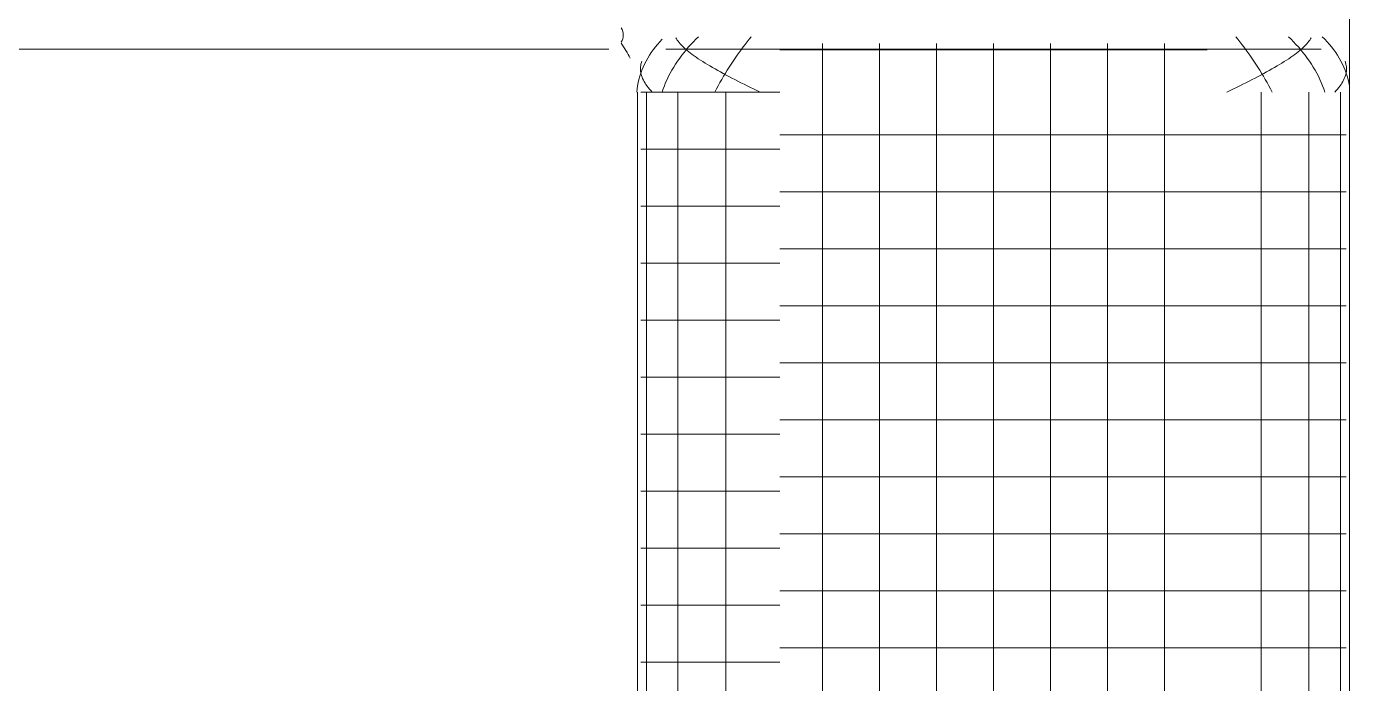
# Model space of a CAD drawing. Header units: millimetres. Extents: x 586.5 to 618.3, y 239.1 to 272.6.
# Drawn here: x 593.457 to 593.9215, y 243.8779 to 244.1084 of the extents above; entities that cross this region are included whole.
import ezdxf

# ---------------------------------------------------------------- set-up
doc = ezdxf.new("R2010")
doc.units = ezdxf.units.MM
doc.header["$LTSCALE"] = 75
doc.layers.add('A Arquitetura LRZ', color=252, linetype='Continuous', lineweight=9)
doc.layers.add('A Mobiliário LRZ', color=253, linetype='Continuous', lineweight=9)

msp = doc.modelspace()

# ---------------------------------------------------------------- linework, layer by layer
at = {"layer": 'A Arquitetura LRZ'}
msp.add_line((593.9215434448688, 249.2604037126669), (593.9215434448688, 240.1799037126669), dxfattribs=at)
at = {"layer": 'A Mobiliário LRZ'}
for p, q in [((593.6849990887002, 244.1044822552312), (593.6852432503108, 244.1040668397037)), ((593.6852432503108, 244.1040668397037), (593.6855217109735, 244.1036447138489)), ((593.6929571650812, 244.1047602466545), (593.6920726660449, 244.103916842957)), ((593.7115039723204, 244.1047602466545), (593.7108122108225, 244.103916842957)), ((593.8822746789151, 244.103916842957), (593.8815829174172, 244.1047602466545)), ((593.9010142236928, 244.103916842957), (593.9001297246564, 244.1047602466545)), ((593.9078436394268, 244.1040668397037), (593.9075651787641, 244.1036447138489)), ((593.9080878010374, 244.1044822552312), (593.9078436394268, 244.1040668397037)), ((593.9128361966406, 244.103916842957), (593.9119665754009, 244.1047602466545)), ((593.0515434448688, 244.1004037126669), (593.6465434448688, 244.1004037126669)), ((593.6465434448688, 244.1004037126669), (593.6471432848816, 244.1004037126669)), ((593.6471432848816, 244.1004037126669), (593.6477421652784, 244.1004037126669)), ((593.6477421652784, 244.1004037126669), (593.6483391279781, 244.1004037126669)), ((593.6483391279781, 244.1004037126669), (593.6489332179681, 244.1004037126669)), ((593.6489332179681, 244.1004037126669), (593.6495234848308, 244.1004037126669)), ((593.6495234848308, 244.1004037126669), (593.6501089842652, 244.1004037126669)), ((593.6501089842652, 244.1004037126669), (593.6506887795972, 244.1004037126669)), ((593.6506887795972, 244.1004037126669), (593.6512619432781, 244.1004037126669)), ((593.6512619432781, 244.1004037126669), (593.6518275583679, 244.1004037126669)), ((593.6518275583679, 244.1004037126669), (593.6523847200034, 244.1004037126669)), ((593.6523847200034, 244.1004037126669), (593.6529325368448, 244.1004037126669)), ((593.6529325368448, 244.1004037126669), (593.653470132502, 244.1004037126669)), ((593.653470132502, 244.1004037126669), (593.6539966469364, 244.1004037126669)), ((593.6539966469364, 244.1004037126669), (593.6545112378376, 244.1004037126669)), ((593.6545112378376, 244.1004037126669), (593.6550130819697, 244.1004037126669)), ((593.6550130819697, 244.1004037126669), (593.6555013764893, 244.1004037126669)), ((593.6555013764893, 244.1004037126669), (593.6559753402291, 244.1004037126669)), ((593.6559753402291, 244.1004037126669), (593.6564342149484, 244.1004037126669)), ((593.6564342149484, 244.1004037126669), (593.6568772665455, 244.1004037126669)), ((593.6568772665455, 244.1004037126669), (593.6573037862323, 244.1004037126669)), ((593.6573037862323, 244.1004037126669), (593.6577130916684, 244.1004037126669)), ((593.6577130916684, 244.1004037126669), (593.6581045280523, 244.1004037126669)), ((593.6581045280523, 244.1004037126669), (593.6584774691694, 244.1004037126669)), ((593.6584774691694, 244.1004037126669), (593.6588313183934, 244.1004037126669)), ((593.6588313183934, 244.1004037126669), (593.659165509641, 244.1004037126669)), ((593.659165509641, 244.1004037126669), (593.6594795082774, 244.1004037126669)), ((593.6594795082774, 244.1004037126669), (593.6597728119721, 244.1004037126669)), ((593.6597728119721, 244.1004037126669), (593.6600449515015, 244.1004037126669)), ((593.6600449515015, 244.1004037126669), (593.6602954915004, 244.1004037126669)), ((593.6602954915004, 244.1004037126669), (593.6605240311583, 244.1004037126669)), ((593.6605240311583, 244.1004037126669), (593.6607302048606, 244.1004037126669)), ((593.6607302048606, 244.1004037126669), (593.6609136827732, 244.1004037126669)), ((593.6609136827732, 244.1004037126669), (593.6610741713706, 244.1004037126669)), ((593.6610741713706, 244.1004037126669), (593.6612114139053, 244.1004037126669)), ((593.6612114139053, 244.1004037126669), (593.6613251908186, 244.1004037126669)), ((593.6613251908186, 244.1004037126669), (593.6614153200917, 244.1004037126669)), ((593.6614153200917, 244.1004037126669), (593.6614816575369, 244.1004037126669)), ((593.6614816575369, 244.1004037126669), (593.6615240970284, 244.1004037126669)), ((593.6615240970284, 244.1004037126669), (593.6615425706723, 244.1004037126669)), ((593.6771031735083, 244.1002805747589), (593.676407134752, 244.0993126173826)), ((593.6778371036846, 244.1012263673585), (593.6771031735083, 244.1002805747589)), ((593.6786074040119, 244.1021485860614), (593.6778371036846, 244.1012263673585)), ((593.6794124850443, 244.1030458568703), (593.6786074040119, 244.1021485860614)), ((593.680250693097, 244.103916842957), (593.6794124850443, 244.1030458568703)), ((593.6815434448688, 244.1004037126669), (593.6815754406024, 244.1004037126669)), ((593.6815754406024, 244.1004037126669), (593.6816713766167, 244.1004037126669)), ((593.6816713766167, 244.1004037126669), (593.6818310994347, 244.1004037126669)), ((593.6818310994347, 244.1004037126669), (593.6820543535338, 244.1004037126669)), ((593.6820543535338, 244.1004037126669), (593.6823407817551, 244.1004037126669)), ((593.6823407817551, 244.1004037126669), (593.6826899258747, 244.1004037126669)), ((593.6826899258747, 244.1004037126669), (593.6831012273364, 244.1004037126669)), ((593.6831012273364, 244.1004037126669), (593.6835740281455, 244.1004037126669)), ((593.6835740281455, 244.1004037126669), (593.6841075719217, 244.1004037126669)), ((593.6841075719217, 244.1004037126669), (593.6847010051086, 244.1004037126669)), ((593.6847010051086, 244.1004037126669), (593.68535337834, 244.1004037126669)), ((593.68535337834, 244.1004037126669), (593.6860636479577, 244.1004037126669)), ((593.6855217109735, 244.1036447138489), (593.6858344182144, 244.1032160294422)), ((593.6858344182144, 244.1032160294422), (593.6861812713173, 244.102780940617)), ((593.6860636479577, 244.1004037126669), (593.6868306776817, 244.1004037126669)), ((593.6861812713173, 244.102780940617), (593.6865621213149, 244.1023396038096)), ((593.6865621213149, 244.1023396038096), (593.686976771059, 244.1018921777025)), ((593.6868306776817, 244.1004037126669), (593.6876532404283, 244.1004037126669)), ((593.686976771059, 244.1018921777025), (593.6874249753689, 244.1014388231679)), ((593.6874249753689, 244.1014388231679), (593.6879064412572, 244.1009797032094)), ((593.6876532404283, 244.1004037126669), (593.6885300202724, 244.1004037126669)), ((593.6886902478298, 244.1002805747589), (593.6878928172304, 244.0993126173826)), ((593.6879064412572, 244.1009797032094), (593.6884208282336, 244.1005149829034)), ((593.6884208282336, 244.1005149829034), (593.6889677486861, 244.1000448293404)), ((593.6885300202724, 244.1004037126669), (593.6894596145535, 244.1004037126669)), ((593.6895087819754, 244.1012263673585), (593.6886902478298, 244.1002805747589)), ((593.6889677486861, 244.1000448293404), (593.6895467683383, 244.0995694115638)), ((593.6894596145535, 244.1004037126669), (593.6904405361188, 244.1004037126669)), ((593.6903465981139, 244.1021485860614), (593.6895087819754, 244.1012263673585)), ((593.6895467683383, 244.0995694115638), (593.6901574067841, 244.0990889005103)), ((593.6912018489082, 244.1030458568703), (593.6903465981139, 244.1021485860614)), ((593.6904405361188, 244.1004037126669), (593.6914712157031, 244.1004037126669)), ((593.6920726660449, 244.103916842957), (593.6912018489082, 244.1030458568703)), ((593.6914712157031, 244.1004037126669), (593.6925500044392, 244.1004037126669)), ((593.6925500044392, 244.1004037126669), (593.6936751764949, 244.1004037126669)), ((593.6936751764949, 244.1004037126669), (593.6948449318352, 244.1004037126669)), ((593.6948449318352, 244.1004037126669), (593.6960573991008, 244.1004037126669)), ((593.6960573991008, 244.1004037126669), (593.6973106386031, 244.1004037126669)), ((593.6973106386031, 244.1004037126669), (593.6986026454259, 244.1004037126669)), ((593.6986026454259, 244.1004037126669), (593.699931352634, 244.1004037126669)), ((593.699931352634, 244.1004037126669), (593.7012946345795, 244.1004037126669)), ((593.7012946345795, 244.1004037126669), (593.7026903103018, 244.1004037126669)), ((593.7026903103018, 244.1004037126669), (593.7041161470178, 244.1004037126669)), ((593.7041161470178, 244.1004037126669), (593.7055698636925, 244.1004037126669)), ((593.7055698636925, 244.1004037126669), (593.7070491346898, 244.1004037126669)), ((593.7070491346898, 244.1004037126669), (593.7085515934913, 244.1004037126669)), ((593.7079888370627, 244.1002805747589), (593.7072771926884, 244.0993126173826)), ((593.7086998435486, 244.1012263673585), (593.7079888370627, 244.1002805747589)), ((593.7085515934913, 244.1004037126669), (593.7100748364835, 244.1004037126669)), ((593.7094085178751, 244.1021485860614), (593.7086998435486, 244.1012263673585)), ((593.7101131884328, 244.1030458568703), (593.7094085178751, 244.1021485860614)), ((593.7100748364835, 244.1004037126669), (593.7116164268027, 244.1004037126669)), ((593.7108122108225, 244.103916842957), (593.7101131884328, 244.1030458568703)), ((593.7116164268027, 244.1004037126669), (593.7131738982331, 244.1004037126669)), ((593.7131738982331, 244.1004037126669), (593.7147447591528, 244.1004037126669)), ((593.7147447591528, 244.1004037126669), (593.7163264965193, 244.1004037126669)), ((593.7163264965193, 244.1004037126669), (593.7179165798902, 244.1004037126669)), ((593.7179165798902, 244.1004037126669), (593.7195124654714, 244.1004037126669)), ((593.7195124654714, 244.1004037126669), (593.7211116001865, 244.1004037126669)), ((593.7211116001865, 244.1004037126669), (593.7215434448688, 244.1004037126669)), ((593.7215434448688, 244.1004037126669), (593.8715434448688, 244.1004037126669)), ((593.8715434448688, 244.1002805747589), (593.7215434448688, 244.1002805747589)), ((593.7365434448689, 244.1024540945734), (593.7365434448689, 244.0955974388276)), ((593.7565434448688, 244.1024540945734), (593.7565434448688, 244.0955974388276)), ((593.7765434448688, 244.1024540945734), (593.7765434448688, 244.0955974388276)), ((593.7965434448688, 244.1024540945734), (593.7965434448688, 244.0955974388276)), ((593.8165434448688, 244.1024540945734), (593.8165434448688, 244.0955974388276)), ((593.8365434448688, 244.1024540945734), (593.8365434448688, 244.0955974388276)), ((593.8565434448687, 244.1024540945734), (593.8565434448687, 244.0955974388276)), ((593.8715434448688, 244.1004037126669), (593.8731430182363, 244.1004037126669)), ((593.8731430182363, 244.1004037126669), (593.8747400326275, 244.1004037126669)), ((593.8747400326275, 244.1004037126669), (593.8763319331604, 244.1004037126669)), ((593.8763319331604, 244.1004037126669), (593.8779161731334, 244.1004037126669)), ((593.8779161731334, 244.1004037126669), (593.8794902181006, 244.1004037126669)), ((593.8794902181006, 244.1004037126669), (593.8810515499259, 244.1004037126669)), ((593.8810515499259, 244.1004037126669), (593.8825976708114, 244.1004037126669)), ((593.8829737013048, 244.1030458568703), (593.8822746789151, 244.103916842957)), ((593.8825976708114, 244.1004037126669), (593.8841261072935, 244.1004037126669)), ((593.8836783718625, 244.1021485860614), (593.8829737013048, 244.1030458568703)), ((593.884387046189, 244.1012263673585), (593.8836783718625, 244.1021485860614)), ((593.8841261072935, 244.1004037126669), (593.8856344141998, 244.1004037126669)), ((593.885098052675, 244.1002805747589), (593.884387046189, 244.1012263673585)), ((593.8858096970492, 244.0993126173826), (593.885098052675, 244.1002805747589)), ((593.8856344141998, 244.1004037126669), (593.8871201785612, 244.1004037126669)), ((593.8871201785612, 244.1004037126669), (593.8885810234715, 244.1004037126669)), ((593.8885810234715, 244.1004037126669), (593.8900146118905, 244.1004037126669)), ((593.8900146118905, 244.1004037126669), (593.8914186503825, 244.1004037126669)), ((593.8914186503825, 244.1004037126669), (593.8927908927857, 244.1004037126669)), ((593.8927908927857, 244.1004037126669), (593.8941291438045, 244.1004037126669)), ((593.8941291438045, 244.1004037126669), (593.8954312625233, 244.1004037126669)), ((593.8954312625233, 244.1004037126669), (593.8966951658296, 244.1004037126669)), ((593.8966951658296, 244.1004037126669), (593.8979188317477, 244.1004037126669)), ((593.8979188317477, 244.1004037126669), (593.8991003026732, 244.1004037126669)), ((593.8991003026732, 244.1004037126669), (593.9002376885048, 244.1004037126669)), ((593.9002376885048, 244.1004037126669), (593.9013291696676, 244.1004037126669)), ((593.9018850408294, 244.1030458568703), (593.9010142236928, 244.103916842957)), ((593.9013291696676, 244.1004037126669), (593.9023730000248, 244.1004037126669)), ((593.9027402916237, 244.1021485860614), (593.9018850408294, 244.1030458568703)), ((593.9023730000248, 244.1004037126669), (593.9033675096703, 244.1004037126669)), ((593.9035781077622, 244.1012263673585), (593.9027402916237, 244.1021485860614)), ((593.9035401213993, 244.0995694115638), (593.9029294829535, 244.0990889005103)), ((593.9033675096703, 244.1004037126669), (593.9043111076008, 244.1004037126669)), ((593.9041191410515, 244.1000448293404), (593.9035401213993, 244.0995694115638)), ((593.9043966419079, 244.1002805747589), (593.9035781077622, 244.1012263673585)), ((593.904666061504, 244.1005149829034), (593.9041191410515, 244.1000448293404)), ((593.9043111076008, 244.1004037126669), (593.9052022842611, 244.1004037126669)), ((593.9051940725072, 244.0993126173826), (593.9043966419079, 244.1002805747589)), ((593.9051804484805, 244.1009797032094), (593.904666061504, 244.1005149829034)), ((593.9056619143687, 244.1014388231679), (593.9051804484805, 244.1009797032094)), ((593.9052022842611, 244.1004037126669), (593.9060396139586, 244.1004037126669)), ((593.9061101186786, 244.1018921777025), (593.9056619143687, 244.1014388231679)), ((593.9060396139586, 244.1004037126669), (593.9068217571441, 244.1004037126669)), ((593.9065247684227, 244.1023396038096), (593.9061101186786, 244.1018921777025)), ((593.9069056184203, 244.102780940617), (593.9065247684227, 244.1023396038096)), ((593.9068217571441, 244.1004037126669), (593.9075474625558, 244.1004037126669)), ((593.9072524715232, 244.1032160294422), (593.9069056184203, 244.102780940617)), ((593.9075651787641, 244.1036447138489), (593.9072524715232, 244.1032160294422)), ((593.9075474625558, 244.1004037126669), (593.9082155692197, 244.1004037126669)), ((593.9082155692197, 244.1004037126669), (593.9088250083075, 244.1004037126669)), ((593.9088250083075, 244.1004037126669), (593.9093748048468, 244.1004037126669)), ((593.9093748048468, 244.1004037126669), (593.9098640792804, 244.1004037126669)), ((593.9098640792804, 244.1004037126669), (593.9102920488735, 244.1004037126669)), ((593.9102920488735, 244.1004037126669), (593.9106580289663, 244.1004037126669)), ((593.9106580289663, 244.1004037126669), (593.9109614340683, 244.1004037126669)), ((593.9109614340683, 244.1004037126669), (593.9112017787965, 244.1004037126669)), ((593.9112017787965, 244.1004037126669), (593.9113786786503, 244.1004037126669)), ((593.9113786786503, 244.1004037126669), (593.9114918506278, 244.1004037126669)), ((593.9114918506278, 244.1004037126669), (593.911541113678, 244.1004037126669)), ((593.911541113678, 244.1004037126669), (593.9115434448688, 244.1004037126669)), ((593.9136744046932, 244.1030458568703), (593.9128361966406, 244.103916842957)), ((593.9144794857257, 244.1021485860614), (593.9136744046932, 244.1030458568703)), ((593.915249786053, 244.1012263673585), (593.9144794857257, 244.1021485860614)), ((593.9159837162293, 244.1002805747589), (593.915249786053, 244.1012263673585)), ((593.9166797549856, 244.0993126173826), (593.9159837162293, 244.1002805747589)), ((593.672792784869, 244.095244387714), (593.6727000702514, 244.0947458302798)), ((593.6729184549307, 244.0957396579604), (593.672792784869, 244.095244387714)), ((593.6730768146703, 244.0962314755785), (593.6729184549307, 244.0957396579604)), ((593.6740297265775, 244.0952484328695), (593.6735433233661, 244.0941918680646)), ((593.6745604789681, 244.0962903301979), (593.6740297265775, 244.0952484328695)), ((593.6751344532105, 244.0973160077452), (593.6745604789681, 244.0962903301979)), ((593.6757504367326, 244.0983239373724), (593.6751344532105, 244.0973160077452)), ((593.676407134752, 244.0993126173826), (593.6757504367326, 244.0983239373724)), ((593.684949394642, 244.0952484328695), (593.6842835738679, 244.0941918680646)), ((593.6856448761264, 244.0962903301979), (593.684949394642, 244.0952484328695)), ((593.6863683955078, 244.0973160077452), (593.6856448761264, 244.0962903301979)), ((593.6871182811931, 244.0983239373724), (593.6863683955078, 244.0973160077452)), ((593.6878928172304, 244.0993126173826), (593.6871182811931, 244.0983239373724)), ((593.6901574067841, 244.0990889005103), (593.6907991380953, 244.0986034689474)), ((593.6907991380953, 244.0986034689474), (593.6914713915057, 244.0981132914123)), ((593.6914713915057, 244.0981132914123), (593.6921735521676, 244.0976185441481)), ((593.6921735521676, 244.0976185441481), (593.6929049619796, 244.0971194050414)), ((593.6929049619796, 244.0971194050414), (593.6936649204864, 244.0966160535574)), ((593.6936649204864, 244.0966160535574), (593.6944526858465, 244.0961086706763)), ((593.6944526858465, 244.0961086706763), (593.6952674758686, 244.0955974388276)), ((593.6952674758686, 244.0955974388276), (593.6961084691136, 244.0950825418247)), ((593.6961084691136, 244.0950825418247), (593.6969748060611, 244.0945641647988)), ((593.704458654875, 244.0952484328695), (593.7037697022971, 244.0941918680646)), ((593.7051556175405, 244.0962903301979), (593.704458654875, 244.0952484328695)), ((593.7058588529118, 244.0973160077452), (593.7051556175405, 244.0962903301979)), ((593.7065666227419, 244.0983239373724), (593.7058588529118, 244.0973160077452)), ((593.7072771926884, 244.0993126173826), (593.7065666227419, 244.0983239373724)), ((593.7365434448689, 244.0955974388276), (593.7365434448689, 244.0854037126669)), ((593.7565434448688, 244.0955974388276), (593.7565434448688, 244.0854037126669)), ((593.7765434448688, 244.0955974388276), (593.7765434448688, 244.0854037126669)), ((593.7965434448688, 244.0955974388276), (593.7965434448688, 244.0854037126669)), ((593.8165434448688, 244.0955974388276), (593.8165434448688, 244.0854037126669)), ((593.8365434448688, 244.0955974388276), (593.8365434448688, 244.0854037126669)), ((593.8565434448687, 244.0955974388276), (593.8565434448687, 244.0854037126669)), ((593.8865202669957, 244.0983239373724), (593.8858096970492, 244.0993126173826)), ((593.8872280368258, 244.0973160077452), (593.8865202669957, 244.0983239373724)), ((593.8879312721971, 244.0962903301979), (593.8872280368258, 244.0973160077452)), ((593.8886282348626, 244.0952484328695), (593.8879312721971, 244.0962903301979)), ((593.8893171874405, 244.0941918680646), (593.8886282348626, 244.0952484328695)), ((593.896978420624, 244.0950825418247), (593.8961120836765, 244.0945641647988)), ((593.897819413869, 244.0955974388276), (593.896978420624, 244.0950825418247)), ((593.8986342038911, 244.0961086706763), (593.897819413869, 244.0955974388276)), ((593.8994219692512, 244.0966160535574), (593.8986342038911, 244.0961086706763)), ((593.900181927758, 244.0971194050414), (593.8994219692512, 244.0966160535574)), ((593.90091333757, 244.0976185441481), (593.900181927758, 244.0971194050414)), ((593.9016154982319, 244.0981132914123), (593.90091333757, 244.0976185441481)), ((593.9022877516423, 244.0986034689474), (593.9016154982319, 244.0981132914123)), ((593.9029294829535, 244.0990889005103), (593.9022877516423, 244.0986034689474)), ((593.9059686085445, 244.0983239373724), (593.9051940725072, 244.0993126173826)), ((593.9067184942298, 244.0973160077452), (593.9059686085445, 244.0983239373724)), ((593.9074420136112, 244.0962903301979), (593.9067184942298, 244.0973160077452)), ((593.9081374950956, 244.0952484328695), (593.9074420136112, 244.0962903301979)), ((593.9088033158697, 244.0941918680646), (593.9081374950956, 244.0952484328695)), ((593.917336453005, 244.0983239373724), (593.9166797549856, 244.0993126173826)), ((593.9179524365271, 244.0973160077452), (593.917336453005, 244.0983239373724)), ((593.9185264107695, 244.0962903301979), (593.9179524365271, 244.0973160077452)), ((593.9190571631601, 244.0952484328695), (593.9185264107695, 244.0962903301979)), ((593.9195435663715, 244.0941918680646), (593.9190571631601, 244.0952484328695)), ((593.9200100750674, 244.0962314755785), (593.9201684348069, 244.0957396579604)), ((593.9201684348069, 244.0957396579604), (593.9202941048686, 244.095244387714)), ((593.9202941048686, 244.095244387714), (593.9203868194862, 244.0947458302798)), ((593.6723601455309, 244.0909500055282), (593.6720606129761, 244.0898506955693)), ((593.6727076308147, 244.0920410521624), (593.6723601455309, 244.0909500055282)), ((593.6726405356962, 244.0942441521964), (593.6726143642918, 244.0937395210448)), ((593.6726143642918, 244.0937395210448), (593.672621697274, 244.0932321053924)), ((593.672621697274, 244.0932321053924), (593.6726626337685, 244.0927220747368)), ((593.6727000702514, 244.0947458302798), (593.6726405356962, 244.0942441521964)), ((593.6726626337685, 244.0927220747368), (593.672737230592, 244.0922095994491)), ((593.6731023085889, 244.0931222099406), (593.6727076308147, 244.0920410521624)), ((593.672737230592, 244.0922095994491), (593.6728455021191, 244.0916948507169)), ((593.6728455021191, 244.0916948507169), (593.6729874202103, 244.0911780004875)), ((593.6729874202103, 244.0911780004875), (593.673162914204, 244.0906592214098)), ((593.6735433233661, 244.0941918680646), (593.6731023085889, 244.0931222099406)), ((593.673162914204, 244.0906592214098), (593.6733718709706, 244.0901386867774)), ((593.6733718709706, 244.0901386867774), (593.6736141350311, 244.08961657047)), ((593.6824794826641, 244.0909500055282), (593.6819474091848, 244.0898506955693)), ((593.6830471360837, 244.0920410521624), (593.6824794826641, 244.0909500055282)), ((593.6836489835301, 244.0931222099406), (593.6830471360837, 244.0920410521624)), ((593.6842835738679, 244.0941918680646), (593.6836489835301, 244.0931222099406)), ((593.6969748060611, 244.0945641647988), (593.6978655903376, 244.0940424941323)), ((593.6978655903376, 244.0940424941323), (593.698779890006, 244.093517717392)), ((593.698779890006, 244.093517717392), (593.6997167389126, 244.0929900232613)), ((593.6997167389126, 244.0929900232613), (593.7006751380903, 244.0924596014726)), ((593.7006751380903, 244.0924596014726), (593.701654057216, 244.0919266427392)), ((593.7017681656813, 244.0909500055282), (593.7011284430059, 244.0898506955693)), ((593.701654057216, 244.0919266427392), (593.7026524361189, 244.0913913386862)), ((593.7024227439542, 244.0920410521624), (593.7017681656813, 244.0909500055282)), ((593.7030904915474, 244.0931222099406), (593.7024227439542, 244.0920410521624)), ((593.7026524361189, 244.0913913386862), (593.7036691863377, 244.0908538817824)), ((593.7037697022971, 244.0941918680646), (593.7030904915474, 244.0931222099406)), ((593.7036691863377, 244.0908538817824), (593.7047031927241, 244.0903144652702)), ((593.7047031927241, 244.0903144652702), (593.7057533150909, 244.0897732830969)), ((593.8883836970134, 244.0903144652702), (593.8873335746467, 244.0897732830969)), ((593.8894177033999, 244.0908538817824), (593.8883836970134, 244.0903144652702)), ((593.8899963981902, 244.0931222099406), (593.8893171874405, 244.0941918680646)), ((593.8904344536187, 244.0913913386862), (593.8894177033999, 244.0908538817824)), ((593.8906641457834, 244.0920410521624), (593.8899963981902, 244.0931222099406)), ((593.8914328325216, 244.0919266427392), (593.8904344536187, 244.0913913386862)), ((593.8913187240563, 244.0909500055282), (593.8906641457834, 244.0920410521624)), ((593.8919584467317, 244.0898506955693), (593.8913187240563, 244.0909500055282)), ((593.8924117516473, 244.0924596014726), (593.8914328325216, 244.0919266427392)), ((593.893370150825, 244.0929900232613), (593.8924117516473, 244.0924596014726)), ((593.8943069997316, 244.093517717392), (593.893370150825, 244.0929900232613)), ((593.8952212994, 244.0940424941323), (593.8943069997316, 244.093517717392)), ((593.8961120836765, 244.0945641647988), (593.8952212994, 244.0940424941323)), ((593.9094379062075, 244.0931222099406), (593.9088033158697, 244.0941918680646)), ((593.9100397536539, 244.0920410521624), (593.9094379062075, 244.0931222099406)), ((593.9106074070735, 244.0909500055282), (593.9100397536539, 244.0920410521624)), ((593.9111394805528, 244.0898506955693), (593.9106074070735, 244.0909500055282)), ((593.919715018767, 244.0901386867774), (593.9194727547065, 244.08961657047)), ((593.9199845811487, 244.0931222099406), (593.9195435663715, 244.0941918680646)), ((593.9199239755336, 244.0906592214098), (593.919715018767, 244.0901386867774)), ((593.9200994695273, 244.0911780004875), (593.9199239755336, 244.0906592214098)), ((593.9203792589229, 244.0920410521624), (593.9199845811487, 244.0931222099406)), ((593.9202413876185, 244.0916948507169), (593.9200994695273, 244.0911780004875)), ((593.9203496591456, 244.0922095994491), (593.9202413876185, 244.0916948507169)), ((593.9204242559691, 244.0927220747368), (593.9203496591456, 244.0922095994491)), ((593.9207267442067, 244.0909500055282), (593.9203792589229, 244.0920410521624)), ((593.9203868194862, 244.0947458302798), (593.9204463540414, 244.0942441521964)), ((593.9204651924636, 244.0932321053924), (593.9204242559691, 244.0927220747368)), ((593.9204463540414, 244.0942441521964), (593.9204725254458, 244.0937395210448)), ((593.9204725254458, 244.0937395210448), (593.9204651924636, 244.0932321053924)), ((593.9210262767615, 244.0898506955693), (593.9207267442067, 244.0909500055282)), ((593.6714558663344, 244.0865196110717), (593.6713537793327, 244.0854037126669)), ((593.671607959381, 244.087633846919), (593.6714558663344, 244.0865196110717)), ((593.6718096962034, 244.0887447601282), (593.671607959381, 244.087633846919)), ((593.6720606129761, 244.0898506955693), (593.6718096962034, 244.0887447601282)), ((593.6736141350311, 244.08961657047), (593.6738895087375, 244.0890930468959)), ((593.6738895087375, 244.0890930468959), (593.6741977525156, 244.0885682909333)), ((593.6741977525156, 244.0885682909333), (593.6745385851714, 244.0880424778722)), ((593.6745385851714, 244.0880424778722), (593.6749116842578, 244.0875157833557)), ((593.6749116842578, 244.0875157833557), (593.6753166865038, 244.0869883833212)), ((593.6753166865038, 244.0869883833212), (593.6757531883034, 244.0864604539419)), ((593.6757531883034, 244.0864604539419), (593.6762207462649, 244.0859321715679)), ((593.6762207462649, 244.0859321715679), (593.6767188778191, 244.0854037126669)), ((593.6805774716587, 244.0865196110717), (593.6802001450135, 244.0854037126669)), ((593.6809951972687, 244.087633846919), (593.6805774716587, 244.0865196110717)), ((593.6814522325888, 244.0887447601282), (593.6809951972687, 244.087633846919)), ((593.6819474091848, 244.0898506955693), (593.6814522325888, 244.0887447601282)), ((593.6993148751927, 244.0865196110717), (593.6987508774549, 244.0854037126669)), ((593.6999001821089, 244.087633846919), (593.6993148751927, 244.0865196110717)), ((593.7005052376403, 244.0887447601282), (593.6999001821089, 244.087633846919)), ((593.7011284430059, 244.0898506955693), (593.7005052376403, 244.0887447601282)), ((593.7057533150909, 244.0897732830969), (593.7068183898991, 244.0892305298447)), ((593.7068183898991, 244.0892305298447), (593.7078972319858, 244.0886864006603)), ((593.7078972319858, 244.0886864006603), (593.7089886363249, 244.0881410911854)), ((593.7089886363249, 244.0881410911854), (593.710091379822, 244.0875947974861)), ((593.710091379822, 244.0875947974861), (593.711204223138, 244.0870477159823)), ((593.711204223138, 244.0870477159823), (593.7123259125394, 244.086500043377)), ((593.7123259125394, 244.086500043377), (593.7134551817722, 244.0859519765861)), ((593.7134551817722, 244.0859519765861), (593.7145907539555, 244.0854037126669)), ((593.8796317079654, 244.0859519765861), (593.8784961357821, 244.0854037126669)), ((593.8807609771982, 244.086500043377), (593.8796317079654, 244.0859519765861)), ((593.8818826665996, 244.0870477159823), (593.8807609771982, 244.086500043377)), ((593.8829955099156, 244.0875947974861), (593.8818826665996, 244.0870477159823)), ((593.8840982534127, 244.0881410911854), (593.8829955099156, 244.0875947974861)), ((593.8851896577518, 244.0886864006603), (593.8840982534127, 244.0881410911854)), ((593.8862684998385, 244.0892305298447), (593.8851896577518, 244.0886864006603)), ((593.8873335746467, 244.0897732830969), (593.8862684998385, 244.0892305298447)), ((593.8925816520973, 244.0887447601282), (593.8919584467317, 244.0898506955693)), ((593.8931867076287, 244.087633846919), (593.8925816520973, 244.0887447601282)), ((593.8937720145449, 244.0865196110717), (593.8931867076287, 244.087633846919)), ((593.8943360122827, 244.0854037126669), (593.8937720145449, 244.0865196110717)), ((593.9116346571489, 244.0887447601282), (593.9111394805528, 244.0898506955693)), ((593.912091692469, 244.087633846919), (593.9116346571489, 244.0887447601282)), ((593.9125094180789, 244.0865196110717), (593.912091692469, 244.087633846919)), ((593.9128867447241, 244.0854037126669), (593.9125094180789, 244.0865196110717)), ((593.9168661434727, 244.0859321715679), (593.9163680119185, 244.0854037126669)), ((593.9173337014342, 244.0864604539419), (593.9168661434727, 244.0859321715679)), ((593.9177702032338, 244.0869883833212), (593.9173337014342, 244.0864604539419)), ((593.9181752054798, 244.0875157833557), (593.9177702032338, 244.0869883833212)), ((593.9185483045662, 244.0880424778722), (593.9181752054798, 244.0875157833557)), ((593.918889137222, 244.0885682909333), (593.9185483045662, 244.0880424778722)), ((593.9191973810001, 244.0890930468959), (593.918889137222, 244.0885682909333)), ((593.9194727547065, 244.08961657047), (593.9191973810001, 244.0890930468959)), ((593.9212771935343, 244.0887447601282), (593.9210262767615, 244.0898506955693)), ((593.9214789303566, 244.087633846919), (593.9212771935343, 244.0887447601282)), ((593.6715434448688, 244.0854037126669), (593.6715434448688, 243.3354037126669)), ((593.6726848986902, 244.0854037129764), (593.6777380707592, 244.0854037129764)), ((593.674671611452, 244.0854037126669), (593.674671611452, 243.3354037126669)), ((593.6777380707592, 244.0854037129764), (593.6857765066821, 244.0854037129764)), ((593.6857765066821, 244.0854037126669), (593.6857765066821, 243.3354037126669)), ((593.6857765066821, 244.0854037129764), (593.6962524003347, 244.0854037129764)), ((593.6962524003347, 244.0854037129764), (593.7084518368769, 244.0854037129764)), ((593.7025282150082, 244.0854037126669), (593.7025282150082, 243.3354037126669)), ((593.7084518368769, 244.0854037129764), (593.7215434448688, 244.0854037129764)), ((593.7365434448689, 243.3354037107864), (593.7365434448689, 244.0854037301573)), ((593.7565434448688, 243.3354037082791), (593.7565434448688, 244.0854037275661)), ((593.7765434448688, 243.3354037057718), (593.7765434448688, 244.085403724975)), ((593.7965434448688, 243.3354037032645), (593.7965434448688, 244.0854037223838)), ((593.8165434448688, 243.3354037007572), (593.8165434448688, 244.0854037197926)), ((593.8365434448688, 243.3354036982498), (593.8365434448688, 244.0854037172015)), ((593.8565434448687, 243.3354036957425), (593.8565434448687, 244.0854037146103)), ((593.8905586747294, 243.3354037126669), (593.8905586747294, 244.0854037126669)), ((593.9073103830555, 243.3354037126669), (593.9073103830555, 244.0854037126669)), ((593.9184152782856, 243.3354037126669), (593.9184152782856, 244.0854037126669)), ((593.8715434448688, 244.0704037126669), (593.7215434448688, 244.0704037126669)), ((593.8846350528607, 244.0704037126147), (593.8715434448688, 244.0704037126147)), ((593.8968344894029, 244.0704037126147), (593.8846350528607, 244.0704037126147)), ((593.9073103830555, 244.0704037126147), (593.8968344894029, 244.0704037126147)), ((593.9153488189784, 244.0704037126147), (593.9073103830555, 244.0704037126147)), ((593.9204019910474, 244.0704037126147), (593.9153488189784, 244.0704037126147)), ((593.6726848986902, 244.0654037129764), (593.6777380707592, 244.0654037129764)), ((593.6777380707592, 244.0654037129764), (593.6857765066821, 244.0654037129764)), ((593.6857765066821, 244.0654037129764), (593.6962524003347, 244.0654037129764)), ((593.6962524003347, 244.0654037129764), (593.7084518368769, 244.0654037129764)), ((593.7084518368769, 244.0654037129764), (593.7215434448688, 244.0654037129764)), ((593.8715434448688, 244.0504037126669), (593.7215434448688, 244.0504037126669)), ((593.8846350528607, 244.0504037126147), (593.8715434448688, 244.0504037126147)), ((593.8968344894029, 244.0504037126147), (593.8846350528607, 244.0504037126147)), ((593.9073103830555, 244.0504037126147), (593.8968344894029, 244.0504037126147)), ((593.9153488189784, 244.0504037126147), (593.9073103830555, 244.0504037126147)), ((593.9204019910474, 244.0504037126147), (593.9153488189784, 244.0504037126147)), ((593.6726848986902, 244.0454037129764), (593.6777380707592, 244.0454037129764)), ((593.6777380707592, 244.0454037129764), (593.6857765066821, 244.0454037129764)), ((593.6857765066821, 244.0454037129764), (593.6962524003347, 244.0454037129764)), ((593.6962524003347, 244.0454037129764), (593.7084518368769, 244.0454037129764)), ((593.7084518368769, 244.0454037129764), (593.7215434448688, 244.0454037129764)), ((593.8715434448688, 244.0304037126669), (593.7215434448688, 244.0304037126669)), ((593.8846350528607, 244.0304037126147), (593.8715434448688, 244.0304037126147)), ((593.8968344894029, 244.0304037126147), (593.8846350528607, 244.0304037126147)), ((593.9073103830555, 244.0304037126147), (593.8968344894029, 244.0304037126147)), ((593.9153488189784, 244.0304037126147), (593.9073103830555, 244.0304037126147)), ((593.9204019910474, 244.0304037126147), (593.9153488189784, 244.0304037126147)), ((593.6726848986902, 244.0254037129764), (593.6777380707592, 244.0254037129764)), ((593.6777380707592, 244.0254037129764), (593.6857765066821, 244.0254037129764)), ((593.6857765066821, 244.0254037129764), (593.6962524003347, 244.0254037129764)), ((593.6962524003347, 244.0254037129764), (593.7084518368769, 244.0254037129764)), ((593.7084518368769, 244.0254037129764), (593.7215434448688, 244.0254037129764)), ((593.8715434448688, 244.0104037126669), (593.7215434448688, 244.0104037126669)), ((593.8846350528607, 244.0104037126147), (593.8715434448688, 244.0104037126147)), ((593.8968344894029, 244.0104037126147), (593.8846350528607, 244.0104037126147)), ((593.9073103830555, 244.0104037126147), (593.8968344894029, 244.0104037126147)), ((593.9153488189784, 244.0104037126147), (593.9073103830555, 244.0104037126147)), ((593.9204019910474, 244.0104037126147), (593.9153488189784, 244.0104037126147)), ((593.6726848986902, 244.0054037129764), (593.6777380707592, 244.0054037129764)), ((593.6777380707592, 244.0054037129764), (593.6857765066821, 244.0054037129764)), ((593.6857765066821, 244.0054037129764), (593.6962524003347, 244.0054037129764)), ((593.6962524003347, 244.0054037129764), (593.7084518368769, 244.0054037129764)), ((593.7084518368769, 244.0054037129764), (593.7215434448688, 244.0054037129764)), ((593.8715434448688, 243.9904037126669), (593.7215434448688, 243.9904037126669)), ((593.8846350528607, 243.9904037126148), (593.8715434448688, 243.9904037126148)), ((593.8968344894029, 243.9904037126148), (593.8846350528607, 243.9904037126148)), ((593.9073103830555, 243.9904037126148), (593.8968344894029, 243.9904037126148)), ((593.9153488189784, 243.9904037126148), (593.9073103830555, 243.9904037126148)), ((593.9204019910474, 243.9904037126148), (593.9153488189784, 243.9904037126148)), ((593.6726848986902, 243.9854037129764), (593.6777380707592, 243.9854037129764)), ((593.6777380707592, 243.9854037129764), (593.6857765066821, 243.9854037129764)), ((593.6857765066821, 243.9854037129764), (593.6962524003347, 243.9854037129764)), ((593.6962524003347, 243.9854037129764), (593.7084518368769, 243.9854037129764)), ((593.7084518368769, 243.9854037129764), (593.7215434448688, 243.9854037129764)), ((593.8715434448688, 243.9704037126669), (593.7215434448688, 243.9704037126669)), ((593.8846350528607, 243.9704037126147), (593.8715434448688, 243.9704037126147)), ((593.8968344894029, 243.9704037126147), (593.8846350528607, 243.9704037126147)), ((593.9073103830555, 243.9704037126147), (593.8968344894029, 243.9704037126147)), ((593.9153488189784, 243.9704037126147), (593.9073103830555, 243.9704037126147)), ((593.9204019910474, 243.9704037126147), (593.9153488189784, 243.9704037126147)), ((593.6726848986902, 243.9654037129764), (593.6777380707592, 243.9654037129764)), ((593.6777380707592, 243.9654037129764), (593.6857765066821, 243.9654037129764)), ((593.6857765066821, 243.9654037129764), (593.6962524003347, 243.9654037129764)), ((593.6962524003347, 243.9654037129764), (593.7084518368769, 243.9654037129764)), ((593.7084518368769, 243.9654037129764), (593.7215434448688, 243.9654037129764)), ((593.8715434448688, 243.9504037126669), (593.7215434448688, 243.9504037126669)), ((593.8846350528607, 243.9504037126147), (593.8715434448688, 243.9504037126147)), ((593.8968344894029, 243.9504037126147), (593.8846350528607, 243.9504037126147)), ((593.9073103830555, 243.9504037126147), (593.8968344894029, 243.9504037126147)), ((593.9153488189784, 243.9504037126147), (593.9073103830555, 243.9504037126147)), ((593.9204019910474, 243.9504037126147), (593.9153488189784, 243.9504037126147)), ((593.6726848986902, 243.9454037129764), (593.6777380707592, 243.9454037129764)), ((593.6777380707592, 243.9454037129764), (593.6857765066821, 243.9454037129764)), ((593.6857765066821, 243.9454037129764), (593.6962524003347, 243.9454037129764)), ((593.6962524003347, 243.9454037129764), (593.7084518368769, 243.9454037129764)), ((593.7084518368769, 243.9454037129764), (593.7215434448688, 243.9454037129764)), ((593.8715434448688, 243.9304037126669), (593.7215434448688, 243.9304037126669)), ((593.8846350528607, 243.9304037126147), (593.8715434448688, 243.9304037126147)), ((593.8968344894029, 243.9304037126147), (593.8846350528607, 243.9304037126147)), ((593.9073103830555, 243.9304037126147), (593.8968344894029, 243.9304037126147)), ((593.9153488189784, 243.9304037126147), (593.9073103830555, 243.9304037126147)), ((593.9204019910474, 243.9304037126147), (593.9153488189784, 243.9304037126147)), ((593.6726848986902, 243.9254037129764), (593.6777380707592, 243.9254037129764)), ((593.6777380707592, 243.9254037129764), (593.6857765066821, 243.9254037129764)), ((593.6857765066821, 243.9254037129764), (593.6962524003347, 243.9254037129764)), ((593.6962524003347, 243.9254037129764), (593.7084518368769, 243.9254037129764)), ((593.7084518368769, 243.9254037129764), (593.7215434448688, 243.9254037129764)), ((593.8715434448688, 243.9104037126669), (593.7215434448688, 243.9104037126669)), ((593.8846350528607, 243.9104037126147), (593.8715434448688, 243.9104037126147)), ((593.8968344894029, 243.9104037126147), (593.8846350528607, 243.9104037126147)), ((593.9073103830555, 243.9104037126147), (593.8968344894029, 243.9104037126147)), ((593.9153488189784, 243.9104037126147), (593.9073103830555, 243.9104037126147)), ((593.9204019910474, 243.9104037126147), (593.9153488189784, 243.9104037126147)), ((593.6726848986902, 243.9054037129764), (593.6777380707592, 243.9054037129764)), ((593.6777380707592, 243.9054037129764), (593.6857765066821, 243.9054037129764)), ((593.6857765066821, 243.9054037129764), (593.6962524003347, 243.9054037129764)), ((593.6962524003347, 243.9054037129764), (593.7084518368769, 243.9054037129764)), ((593.7084518368769, 243.9054037129764), (593.7215434448688, 243.9054037129764)), ((593.8715434448688, 243.8904037126669), (593.7215434448688, 243.8904037126669)), ((593.8846350528607, 243.8904037126147), (593.8715434448688, 243.8904037126147)), ((593.8968344894029, 243.8904037126147), (593.8846350528607, 243.8904037126147)), ((593.9073103830555, 243.8904037126147), (593.8968344894029, 243.8904037126147)), ((593.9153488189784, 243.8904037126147), (593.9073103830555, 243.8904037126147)), ((593.9204019910474, 243.8904037126147), (593.9153488189784, 243.8904037126147)), ((593.6726848986902, 243.8854037129764), (593.6777380707592, 243.8854037129764)), ((593.6777380707592, 243.8854037129764), (593.6857765066821, 243.8854037129764)), ((593.6857765066821, 243.8854037129764), (593.6962524003347, 243.8854037129764)), ((593.6962524003347, 243.8854037129764), (593.7084518368769, 243.8854037129764)), ((593.7084518368769, 243.8854037129764), (593.7215434448688, 243.8854037129764))]:
    msp.add_line(p, q, dxfattribs=at)
for centre, radius, start, end in [((593.6615434448688, 244.1054037126669), 0.004999999999999799, 0, 29.99999999992261), ((593.6615434448688, 244.1054037126669), 0.00499999999999996, 330.0000000000774, 0), ((593.6432101115355, 244.0854037126669), 0.02833333333333111, 24.77100522564852, 37.15650783841825)]:
    msp.add_arc(centre, radius, start, end, dxfattribs=at)

doc.saveas('drawing.dxf')
